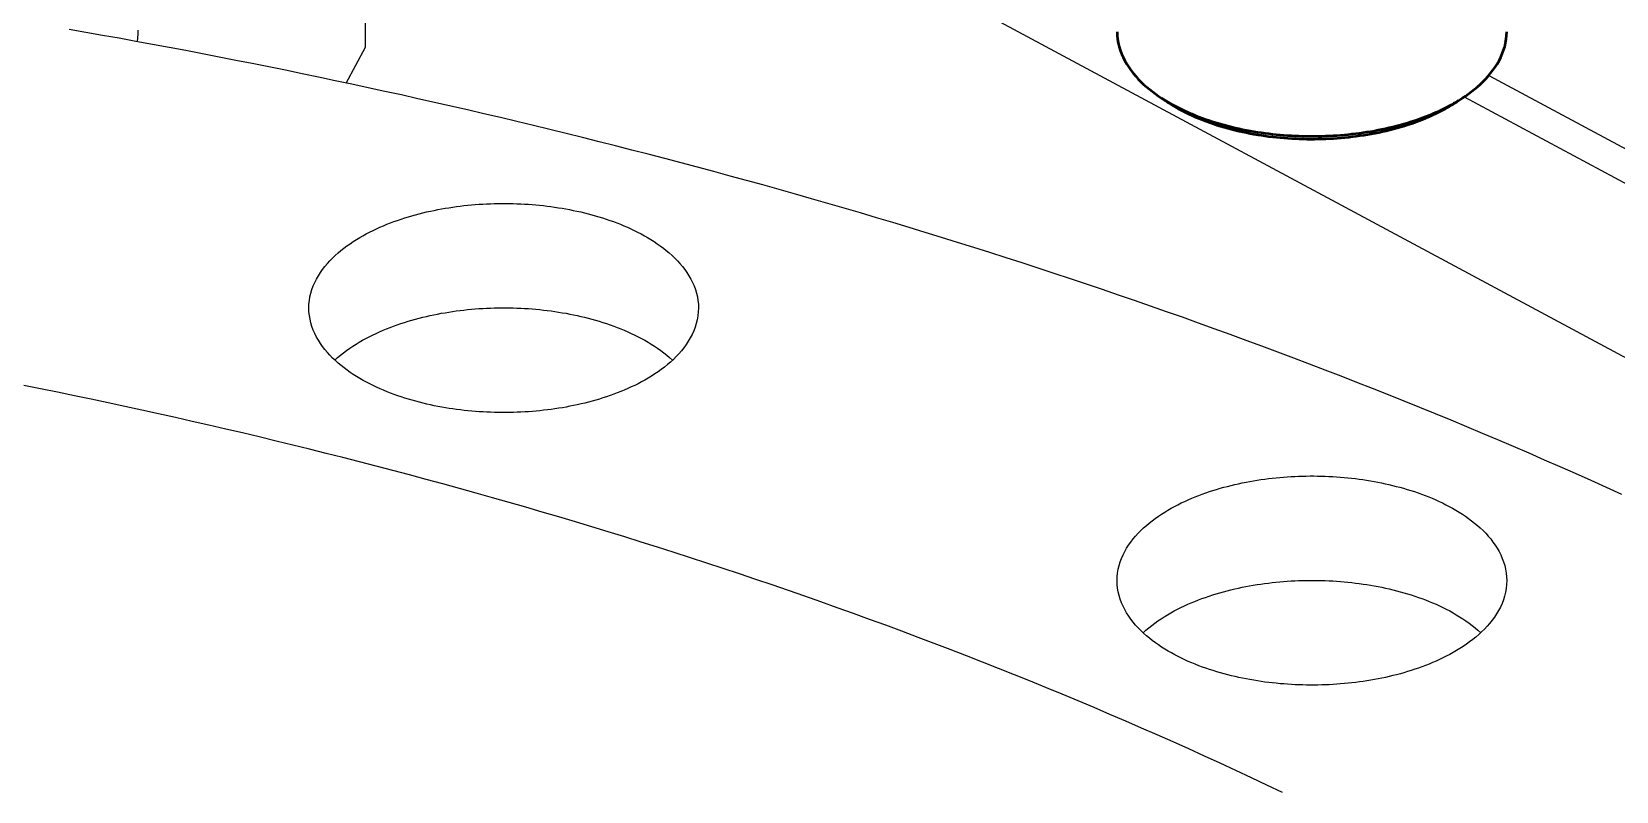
# Model space of a CAD drawing. Header units: millimetres. Extents: x 0 to 841, y 0 to 594.
# Drawn here: x 379.3 to 429.7, y 374.3 to 398.5 of the extents above; entities that cross this region are included whole.
import ezdxf

# ---------------------------------------------------------------- set-up
doc = ezdxf.new("R2010")
doc.units = ezdxf.units.MM
doc.layers.add('FINA', color=7, linetype='CONTINUOUS', lineweight=25)
doc.layers.add('VIS', color=7, linetype='CONTINUOUS', lineweight=50)

msp = doc.modelspace()

# ---------------------------------------------------------------- linework, layer by layer
at = {"layer": 'FINA'}
for points in [[(398.851, 404.901), (451.502, 376.633)], [(389.948, 398.031), (389.948, 404.838)], [(429.927, 383.792), (429.437, 384.014), (428.946, 384.235), (428.454, 384.455), (427.961, 384.673), (427.468, 384.889), (426.974, 385.103), (426.479, 385.316), (425.984, 385.528), (425.487, 385.738), (424.991, 385.946), (424.493, 386.152), (423.995, 386.357), (423.497, 386.561), (422.997, 386.763), (422.497, 386.963), (421.997, 387.162), (421.495, 387.359), (420.994, 387.555), (420.491, 387.75), (419.988, 387.942), (419.485, 388.134), (418.981, 388.323), (418.476, 388.512), (417.971, 388.698), (417.465, 388.884), (416.959, 389.068), (416.452, 389.25), (415.945, 389.431), (415.437, 389.61), (414.929, 389.789), (414.42, 389.965), (413.91, 390.14), (413.4, 390.314), (412.89, 390.486), (412.379, 390.657), (411.868, 390.827), (411.356, 390.995), (410.844, 391.162), (410.332, 391.327), (409.818, 391.491), (409.305, 391.653), (408.791, 391.814), (408.277, 391.974), (407.762, 392.133), (407.247, 392.29), (406.731, 392.445), (406.215, 392.6), (405.698, 392.753), (405.182, 392.904), (404.664, 393.055), (404.147, 393.204), (403.629, 393.351), (403.11, 393.498), (402.592, 393.643), (402.072, 393.786), (401.553, 393.929), (401.033, 394.07), (400.513, 394.21), (399.992, 394.348), (399.472, 394.485), (398.95, 394.621), (398.429, 394.756), (397.907, 394.889), (397.385, 395.021), (396.862, 395.152), (396.339, 395.281), (395.816, 395.41), (395.293, 395.537), (394.769, 395.662), (394.245, 395.787), (393.721, 395.91), (393.196, 396.032), (392.671, 396.153), (392.146, 396.272), (391.621, 396.391), (391.095, 396.508), (390.569, 396.624), (390.042, 396.738), (389.516, 396.851), (388.989, 396.964), (388.462, 397.075), (387.935, 397.184), (387.407, 397.293), (386.879, 397.4), (386.351, 397.506), (385.823, 397.611), (385.294, 397.715), (384.765, 397.817), (384.236, 397.919), (383.707, 398.019), (383.178, 398.118), (382.648, 398.215), (382.118, 398.312), (381.588, 398.407), (381.058, 398.502), (380.527, 398.595)], [(382.713, 398.567), (382.704, 398.448), (382.695, 398.328), (382.686, 398.208)], [(413.867, 398.523), (413.871, 398.403), (413.883, 398.283), (413.903, 398.164), (413.931, 398.046), (413.966, 397.931), (414.008, 397.817), (414.056, 397.707), (414.111, 397.599), (414.171, 397.494), (414.236, 397.392), (414.306, 397.294), (414.379, 397.198), (414.457, 397.106), (414.539, 397.017), (414.623, 396.93), (414.711, 396.847), (414.801, 396.767), (414.893, 396.689), (414.988, 396.614), (415.085, 396.542), (415.184, 396.473), (415.284, 396.406)], [(424.846, 396.406), (424.947, 396.473), (425.045, 396.542), (425.142, 396.614), (425.237, 396.689), (425.329, 396.767), (425.42, 396.847), (425.507, 396.93), (425.592, 397.017), (425.673, 397.106), (425.751, 397.198), (425.825, 397.294), (425.894, 397.392), (425.959, 397.494), (426.019, 397.599), (426.074, 397.707), (426.122, 397.817), (426.164, 397.931), (426.199, 398.046), (426.227, 398.164), (426.247, 398.283), (426.259, 398.403), (426.263, 398.523)], [(389.34, 396.889), (389.948, 398.031)], [(425.696, 397.132), (435.343, 391.953)], [(415.284, 396.406), (415.386, 396.341), (415.489, 396.279), (415.594, 396.219), (415.7, 396.161), (415.807, 396.105), (415.915, 396.052), (416.024, 396), (416.134, 395.951), (416.245, 395.903), (416.356, 395.857), (416.468, 395.813), (416.581, 395.771), (416.695, 395.73), (416.809, 395.692), (416.924, 395.655), (417.039, 395.619), (417.155, 395.585), (417.271, 395.553), (417.388, 395.522), (417.505, 395.493), (417.622, 395.465), (417.74, 395.439), (417.858, 395.414), (417.976, 395.39), (418.095, 395.368), (418.214, 395.348), (418.333, 395.328), (418.452, 395.31), (418.572, 395.294), (418.691, 395.278), (418.811, 395.264), (418.931, 395.252), (419.051, 395.24), (419.171, 395.23), (419.292, 395.222), (419.412, 395.214), (419.532, 395.208), (419.653, 395.203), (419.773, 395.199), (419.894, 395.197), (420.015, 395.196), (420.135, 395.196), (420.256, 395.197), (420.376, 395.2), (420.497, 395.204), (420.618, 395.209), (420.738, 395.215), (420.858, 395.223), (420.979, 395.232), (421.099, 395.242), (421.219, 395.254), (421.339, 395.267), (421.459, 395.281), (421.578, 395.296), (421.698, 395.313), (421.817, 395.331), (421.936, 395.351), (422.055, 395.372), (422.173, 395.394), (422.292, 395.418), (422.41, 395.443), (422.527, 395.469), (422.644, 395.497), (422.761, 395.527), (422.878, 395.558), (422.994, 395.591), (423.11, 395.625), (423.225, 395.661), (423.34, 395.698), (423.454, 395.737), (423.567, 395.778), (423.68, 395.82), (423.792, 395.865), (423.904, 395.911), (424.014, 395.959), (424.124, 396.009), (424.233, 396.06), (424.341, 396.114), (424.448, 396.17)], [(415.509, 396.259), (415.284, 396.406)], [(415.4, 396.332), (415.418, 396.32), (415.436, 396.308), (415.454, 396.295), (415.472, 396.283), (415.491, 396.271), (415.509, 396.259)], [(424.448, 396.17), (424.516, 396.207), (424.583, 396.245), (424.65, 396.284), (424.716, 396.323), (424.781, 396.364), (424.846, 396.406)], [(424.621, 396.259), (424.846, 396.406)], [(424.621, 396.259), (424.64, 396.271), (424.658, 396.283), (424.676, 396.295), (424.694, 396.308), (424.712, 396.32), (424.73, 396.332)], [(424.909, 396.447), (435.343, 390.845)], [(415.509, 396.259), (415.611, 396.194), (415.715, 396.132), (415.82, 396.072), (415.927, 396.015), (416.034, 395.959), (416.143, 395.906), (416.253, 395.855), (416.364, 395.806), (416.475, 395.759), (416.588, 395.714), (416.701, 395.671), (416.815, 395.63), (416.929, 395.59), (417.044, 395.552), (417.16, 395.516), (417.276, 395.482), (417.392, 395.449), (417.509, 395.418), (417.627, 395.389), (417.745, 395.361), (417.863, 395.335), (417.981, 395.31), (418.1, 395.287), (418.219, 395.265), (418.339, 395.245), (418.458, 395.226), (418.578, 395.208), (418.698, 395.192), (418.818, 395.178), (418.939, 395.164), (419.059, 395.152), (419.18, 395.142), (419.3, 395.133), (419.421, 395.125), (419.542, 395.119), (419.663, 395.114), (419.784, 395.11), (419.905, 395.107), (420.026, 395.106), (420.147, 395.106), (420.268, 395.108), (420.389, 395.111), (420.51, 395.115), (420.631, 395.121), (420.752, 395.128), (420.873, 395.136), (420.994, 395.146), (421.114, 395.157), (421.235, 395.169), (421.355, 395.183), (421.475, 395.198), (421.595, 395.214), (421.715, 395.232), (421.834, 395.252), (421.954, 395.273), (422.073, 395.295), (422.191, 395.319), (422.31, 395.344), (422.428, 395.371), (422.545, 395.399), (422.663, 395.429), (422.78, 395.461), (422.896, 395.494), (423.012, 395.529), (423.127, 395.566), (423.242, 395.604), (423.356, 395.644), (423.47, 395.686), (423.583, 395.73), (423.695, 395.776), (423.806, 395.823), (423.917, 395.873), (424.026, 395.925), (424.134, 395.979), (424.242, 396.035)], [(424.242, 396.035), (424.306, 396.07), (424.37, 396.106), (424.434, 396.143), (424.497, 396.181), (424.559, 396.22), (424.621, 396.259)], [(388.15, 389.728), (388.154, 389.848), (388.166, 389.968), (388.186, 390.087), (388.214, 390.204), (388.249, 390.319), (388.291, 390.432), (388.339, 390.543), (388.393, 390.65), (388.453, 390.755), (388.518, 390.857), (388.587, 390.955), (388.661, 391.05), (388.739, 391.143), (388.82, 391.232), (388.904, 391.318), (388.991, 391.401), (389.081, 391.481), (389.173, 391.559), (389.268, 391.634), (389.364, 391.706), (389.463, 391.775), (389.563, 391.842), (389.665, 391.907), (389.768, 391.969), (389.872, 392.029), (389.978, 392.087), (390.085, 392.143), (390.193, 392.197), (390.302, 392.248), (390.411, 392.298), (390.522, 392.346), (390.633, 392.391), (390.746, 392.435), (390.858, 392.478), (390.972, 392.518), (391.086, 392.557), (391.201, 392.594), (391.316, 392.63), (391.431, 392.664), (391.548, 392.696), (391.664, 392.727), (391.781, 392.756), (391.898, 392.784), (392.016, 392.811), (392.134, 392.836), (392.252, 392.859), (392.37, 392.881), (392.489, 392.902), (392.608, 392.921), (392.727, 392.939), (392.846, 392.956), (392.966, 392.972), (393.086, 392.986), (393.206, 392.998), (393.325, 393.01), (393.446, 393.02), (393.566, 393.029), (393.686, 393.036), (393.806, 393.043), (393.927, 393.048), (394.047, 393.051), (394.168, 393.054), (394.288, 393.055), (394.409, 393.055), (394.529, 393.054), (394.65, 393.051), (394.77, 393.048), (394.891, 393.043), (395.011, 393.036), (395.131, 393.029), (395.251, 393.02), (395.371, 393.01), (395.491, 392.998), (395.611, 392.986), (395.731, 392.972), (395.851, 392.956), (395.97, 392.939), (396.089, 392.921), (396.208, 392.902), (396.327, 392.881), (396.445, 392.859), (396.563, 392.836), (396.681, 392.811), (396.799, 392.784), (396.916, 392.756), (397.033, 392.727), (397.149, 392.696), (397.265, 392.664), (397.381, 392.63), (397.496, 392.594), (397.611, 392.557), (397.725, 392.518), (397.838, 392.478), (397.951, 392.435), (398.063, 392.391), (398.175, 392.346), (398.286, 392.298), (398.395, 392.248), (398.504, 392.197), (398.612, 392.143), (398.719, 392.087), (398.825, 392.029), (398.929, 391.969), (399.032, 391.907), (399.134, 391.842), (399.234, 391.775), (399.333, 391.706), (399.429, 391.634), (399.524, 391.559), (399.616, 391.481), (399.706, 391.401), (399.793, 391.318), (399.877, 391.232), (399.958, 391.143), (400.036, 391.05), (400.11, 390.955), (400.179, 390.857), (400.244, 390.755), (400.304, 390.65), (400.358, 390.543), (400.406, 390.432), (400.448, 390.319), (400.483, 390.204), (400.511, 390.087), (400.531, 389.968), (400.543, 389.848), (400.547, 389.728)], [(398.731, 387.374), (398.624, 387.318), (398.517, 387.265), (398.408, 387.213), (398.298, 387.163), (398.187, 387.115), (398.076, 387.069), (397.963, 387.024), (397.85, 386.982), (397.737, 386.941), (397.623, 386.902), (397.508, 386.865), (397.393, 386.829), (397.277, 386.795), (397.161, 386.762), (397.044, 386.731), (396.927, 386.701), (396.81, 386.673), (396.692, 386.647), (396.574, 386.622), (396.456, 386.598), (396.337, 386.576), (396.219, 386.555), (396.1, 386.535), (395.98, 386.517), (395.861, 386.5), (395.741, 386.485), (395.621, 386.471), (395.501, 386.458), (395.381, 386.446), (395.261, 386.436), (395.141, 386.427), (395.02, 386.419), (394.9, 386.413), (394.779, 386.408), (394.659, 386.404), (394.538, 386.401), (394.418, 386.4), (394.297, 386.4), (394.176, 386.401), (394.056, 386.403), (393.935, 386.407), (393.814, 386.412), (393.694, 386.418), (393.574, 386.426), (393.453, 386.435), (393.333, 386.445), (393.213, 386.456), (393.093, 386.469), (392.973, 386.483), (392.853, 386.498), (392.734, 386.515), (392.615, 386.533), (392.495, 386.552), (392.377, 386.573), (392.258, 386.595), (392.14, 386.618), (392.022, 386.643), (391.904, 386.67), (391.787, 386.697), (391.669, 386.727), (391.553, 386.757), (391.437, 386.79), (391.321, 386.824), (391.206, 386.859), (391.091, 386.896), (390.977, 386.935), (390.863, 386.976), (390.75, 387.018), (390.638, 387.062), (390.526, 387.108), (390.415, 387.156), (390.305, 387.205), (390.196, 387.257), (390.088, 387.311), (389.981, 387.366), (389.875, 387.424), (389.771, 387.484), (389.667, 387.546), (389.565, 387.611), (389.465, 387.678), (389.366, 387.748), (389.27, 387.82), (389.175, 387.895), (389.083, 387.972), (388.993, 388.053), (388.905, 388.136), (388.821, 388.222), (388.74, 388.311), (388.662, 388.403), (388.588, 388.499), (388.519, 388.597), (388.454, 388.699), (388.394, 388.804), (388.339, 388.912), (388.291, 389.022), (388.249, 389.135), (388.214, 389.251), (388.187, 389.368), (388.166, 389.487), (388.154, 389.607), (388.15, 389.728)], [(388.978, 388.067), (389.067, 388.148), (389.16, 388.226), (389.254, 388.301), (389.351, 388.374), (389.449, 388.444), (389.549, 388.512), (389.651, 388.577), (389.754, 388.64), (389.859, 388.7), (389.965, 388.758), (390.072, 388.814), (390.18, 388.868), (390.289, 388.92), (390.4, 388.971), (390.51, 389.019), (390.622, 389.065), (390.735, 389.109), (390.848, 389.152), (390.962, 389.193), (391.076, 389.232), (391.191, 389.269), (391.306, 389.305), (391.422, 389.339), (391.539, 389.372), (391.656, 389.403), (391.773, 389.432), (391.89, 389.46), (392.008, 389.487), (392.127, 389.512), (392.245, 389.536), (392.364, 389.558), (392.483, 389.579), (392.602, 389.599), (392.722, 389.617), (392.842, 389.633), (392.962, 389.649), (393.082, 389.663), (393.202, 389.676), (393.322, 389.687), (393.443, 389.698), (393.563, 389.707), (393.684, 389.714), (393.805, 389.72), (393.925, 389.726), (394.046, 389.729), (394.167, 389.732), (394.288, 389.733), (394.409, 389.733), (394.53, 389.732), (394.651, 389.729), (394.772, 389.726), (394.892, 389.72), (395.013, 389.714), (395.134, 389.707), (395.254, 389.698), (395.375, 389.687), (395.495, 389.676), (395.615, 389.663), (395.735, 389.649), (395.855, 389.633), (395.975, 389.617), (396.095, 389.599), (396.214, 389.579), (396.333, 389.558), (396.452, 389.536), (396.57, 389.512), (396.689, 389.487), (396.807, 389.46), (396.924, 389.432), (397.041, 389.403), (397.158, 389.372), (397.275, 389.339), (397.391, 389.305), (397.506, 389.269), (397.621, 389.232), (397.735, 389.193), (397.849, 389.152), (397.962, 389.109), (398.075, 389.065), (398.187, 389.019), (398.297, 388.971), (398.408, 388.92), (398.517, 388.868), (398.625, 388.814), (398.732, 388.758), (398.838, 388.7), (398.942, 388.64), (399.046, 388.577), (399.148, 388.512), (399.248, 388.444), (399.346, 388.374), (399.443, 388.301), (399.537, 388.226), (399.63, 388.148), (399.719, 388.067)], [(400.547, 389.728), (400.542, 389.603), (400.529, 389.479), (400.508, 389.356), (400.478, 389.235), (400.441, 389.116), (400.396, 388.999), (400.345, 388.885), (400.287, 388.775), (400.224, 388.667), (400.155, 388.563), (400.081, 388.463), (400.003, 388.365), (399.922, 388.271), (399.836, 388.18), (399.747, 388.093), (399.655, 388.008), (399.561, 387.927), (399.464, 387.848), (399.365, 387.773), (399.263, 387.7), (399.16, 387.63), (399.055, 387.562), (398.949, 387.497), (398.841, 387.435), (398.731, 387.374)], [(419.129, 374.304), (418.634, 374.54), (418.139, 374.775), (417.642, 375.007), (417.145, 375.237), (416.647, 375.465), (416.147, 375.691), (415.647, 375.916), (415.146, 376.138), (414.644, 376.358), (414.142, 376.577), (413.638, 376.793), (413.134, 377.008), (412.628, 377.22), (412.122, 377.431), (411.616, 377.64), (411.108, 377.847), (410.6, 378.052), (410.091, 378.255), (409.581, 378.457), (409.071, 378.656), (408.559, 378.854), (408.047, 379.05), (407.535, 379.244), (407.022, 379.436), (406.508, 379.627), (405.993, 379.816), (405.478, 380.003), (404.962, 380.188), (404.445, 380.371), (403.928, 380.553), (403.411, 380.733), (402.892, 380.911), (402.373, 381.088), (401.854, 381.263), (401.334, 381.436), (400.813, 381.607), (400.292, 381.777), (399.77, 381.945), (399.248, 382.111), (398.725, 382.276), (398.202, 382.439), (397.678, 382.601), (397.154, 382.76), (396.629, 382.919), (396.104, 383.075), (395.578, 383.23), (395.052, 383.383), (394.525, 383.535), (393.998, 383.685), (393.47, 383.834), (392.942, 383.98), (392.414, 384.126), (391.885, 384.27), (391.356, 384.412), (390.826, 384.552), (390.296, 384.691), (389.765, 384.829), (389.234, 384.965), (388.703, 385.099), (388.171, 385.232), (387.639, 385.364), (387.106, 385.494), (386.573, 385.622), (386.04, 385.749), (385.507, 385.874), (384.973, 385.998), (384.438, 386.12), (383.904, 386.241), (383.369, 386.361), (382.834, 386.478), (382.298, 386.595), (381.762, 386.71), (381.226, 386.823), (380.689, 386.935), (380.152, 387.046), (379.615, 387.155), (379.078, 387.263)], [(419.129, 374.304), (418.634, 374.54), (418.139, 374.775), (417.642, 375.007), (417.145, 375.237), (416.647, 375.465), (416.147, 375.691), (415.647, 375.916), (415.146, 376.138), (414.644, 376.358), (414.142, 376.577), (413.638, 376.793), (413.134, 377.008), (412.628, 377.22), (412.122, 377.431), (411.616, 377.64), (411.108, 377.847), (410.6, 378.052), (410.091, 378.255), (409.581, 378.457), (409.071, 378.656), (408.559, 378.854), (408.047, 379.05), (407.535, 379.244), (407.022, 379.436), (406.508, 379.627), (405.993, 379.816), (405.478, 380.003), (404.962, 380.188), (404.445, 380.371), (403.928, 380.553), (403.411, 380.733), (402.892, 380.911), (402.373, 381.088), (401.854, 381.263), (401.334, 381.436), (400.813, 381.607), (400.292, 381.777), (399.77, 381.945), (399.248, 382.111), (398.725, 382.276), (398.202, 382.439), (397.678, 382.601), (397.154, 382.76), (396.629, 382.919), (396.104, 383.075), (395.578, 383.23), (395.052, 383.383), (394.525, 383.535), (393.998, 383.685), (393.47, 383.834), (392.942, 383.98), (392.414, 384.126), (391.885, 384.27), (391.356, 384.412), (390.826, 384.552), (390.296, 384.691), (389.765, 384.829), (389.234, 384.965), (388.703, 385.099), (388.171, 385.232), (387.639, 385.364), (387.106, 385.494), (386.573, 385.622), (386.04, 385.749), (385.507, 385.874), (384.973, 385.998), (384.438, 386.12), (383.904, 386.241), (383.369, 386.361), (382.834, 386.478), (382.298, 386.595), (381.762, 386.71), (381.226, 386.823), (380.689, 386.935), (380.152, 387.046), (379.615, 387.155), (379.078, 387.263)], [(413.867, 381.052), (413.871, 381.172), (413.883, 381.292), (413.903, 381.411), (413.931, 381.528), (413.966, 381.644), (414.007, 381.757), (414.056, 381.867), (414.11, 381.975), (414.17, 382.079), (414.234, 382.181), (414.304, 382.279), (414.378, 382.375), (414.455, 382.467), (414.536, 382.556), (414.621, 382.642), (414.708, 382.726), (414.798, 382.806), (414.89, 382.883), (414.984, 382.958), (415.081, 383.03), (415.179, 383.1), (415.279, 383.167), (415.381, 383.231), (415.484, 383.294), (415.589, 383.354), (415.695, 383.412), (415.801, 383.467), (415.909, 383.521), (416.018, 383.573), (416.128, 383.622), (416.239, 383.67), (416.35, 383.716), (416.462, 383.76), (416.575, 383.802), (416.689, 383.843), (416.803, 383.882), (416.917, 383.919), (417.032, 383.954), (417.148, 383.988), (417.264, 384.021), (417.381, 384.051), (417.498, 384.081), (417.615, 384.109), (417.732, 384.135), (417.85, 384.16), (417.968, 384.184), (418.087, 384.206), (418.206, 384.226), (418.325, 384.246), (418.444, 384.264), (418.563, 384.281), (418.683, 384.296), (418.802, 384.31), (418.922, 384.323), (419.042, 384.334), (419.162, 384.344), (419.282, 384.353), (419.403, 384.361), (419.523, 384.367), (419.643, 384.372), (419.764, 384.376), (419.884, 384.378), (420.005, 384.38), (420.125, 384.38), (420.246, 384.378), (420.366, 384.376), (420.487, 384.372), (420.607, 384.367), (420.728, 384.361), (420.848, 384.353), (420.968, 384.344), (421.088, 384.334), (421.208, 384.323), (421.328, 384.31), (421.448, 384.296), (421.567, 384.281), (421.686, 384.264), (421.806, 384.246), (421.925, 384.226), (422.043, 384.206), (422.162, 384.184), (422.28, 384.16), (422.398, 384.135), (422.515, 384.109), (422.633, 384.081), (422.75, 384.051), (422.866, 384.021), (422.982, 383.988), (423.098, 383.954), (423.213, 383.919), (423.328, 383.882), (423.442, 383.843), (423.555, 383.802), (423.668, 383.76), (423.78, 383.716), (423.892, 383.67), (424.002, 383.622), (424.112, 383.573), (424.221, 383.521), (424.329, 383.467), (424.436, 383.412), (424.541, 383.354), (424.646, 383.294), (424.749, 383.231), (424.851, 383.167), (424.951, 383.1), (425.049, 383.03), (425.146, 382.958), (425.24, 382.883), (425.333, 382.806), (425.423, 382.726), (425.51, 382.642), (425.594, 382.556), (425.675, 382.467), (425.753, 382.375), (425.826, 382.279), (425.896, 382.181), (425.961, 382.079), (426.02, 381.975), (426.075, 381.867), (426.123, 381.757), (426.165, 381.644), (426.2, 381.528), (426.227, 381.411), (426.247, 381.292), (426.259, 381.172), (426.263, 381.052)], [(424.448, 378.699), (424.341, 378.643), (424.233, 378.589), (424.124, 378.537), (424.014, 378.487), (423.904, 378.439), (423.792, 378.393), (423.68, 378.349), (423.567, 378.306), (423.454, 378.265), (423.339, 378.226), (423.225, 378.189), (423.109, 378.153), (422.994, 378.119), (422.878, 378.086), (422.761, 378.055), (422.644, 378.026), (422.527, 377.998), (422.409, 377.971), (422.291, 377.946), (422.173, 377.922), (422.054, 377.9), (421.935, 377.879), (421.816, 377.86), (421.697, 377.842), (421.577, 377.825), (421.458, 377.809), (421.338, 377.795), (421.218, 377.782), (421.098, 377.771), (420.978, 377.76), (420.857, 377.751), (420.737, 377.744), (420.617, 377.737), (420.496, 377.732), (420.375, 377.728), (420.255, 377.726), (420.134, 377.724), (420.013, 377.724), (419.893, 377.725), (419.772, 377.728), (419.652, 377.732), (419.531, 377.737), (419.411, 377.743), (419.29, 377.75), (419.17, 377.759), (419.05, 377.769), (418.93, 377.781), (418.81, 377.793), (418.69, 377.807), (418.57, 377.822), (418.451, 377.839), (418.331, 377.857), (418.212, 377.876), (418.093, 377.897), (417.975, 377.919), (417.856, 377.943), (417.738, 377.968), (417.621, 377.994), (417.503, 378.022), (417.386, 378.051), (417.269, 378.082), (417.153, 378.114), (417.037, 378.148), (416.922, 378.184), (416.807, 378.221), (416.693, 378.26), (416.58, 378.3), (416.467, 378.342), (416.354, 378.387), (416.243, 378.432), (416.132, 378.48), (416.022, 378.53), (415.913, 378.581), (415.805, 378.635), (415.698, 378.691), (415.592, 378.748), (415.487, 378.809), (415.384, 378.871), (415.282, 378.936), (415.182, 379.003), (415.083, 379.072), (414.986, 379.144), (414.892, 379.219), (414.799, 379.297), (414.709, 379.377), (414.622, 379.46), (414.538, 379.546), (414.456, 379.636), (414.379, 379.728), (414.305, 379.823), (414.235, 379.922), (414.17, 380.024), (414.11, 380.128), (414.056, 380.236), (414.008, 380.346), (413.966, 380.46), (413.931, 380.575), (413.903, 380.692), (413.883, 380.811), (413.871, 380.931), (413.867, 381.052)], [(414.694, 379.391), (414.784, 379.472), (414.876, 379.55), (414.971, 379.625), (415.067, 379.698), (415.166, 379.768), (415.266, 379.836), (415.368, 379.901), (415.471, 379.964), (415.576, 380.024), (415.682, 380.083), (415.789, 380.139), (415.897, 380.193), (416.006, 380.245), (416.116, 380.295), (416.227, 380.343), (416.339, 380.389), (416.451, 380.434), (416.564, 380.476), (416.678, 380.517), (416.793, 380.556), (416.908, 380.594), (417.023, 380.629), (417.139, 380.664), (417.255, 380.696), (417.372, 380.727), (417.489, 380.757), (417.607, 380.785), (417.725, 380.811), (417.843, 380.837), (417.962, 380.86), (418.081, 380.883), (418.2, 380.903), (418.319, 380.923), (418.439, 380.941), (418.558, 380.958), (418.678, 380.973), (418.798, 380.987), (418.918, 381), (419.039, 381.012), (419.159, 381.022), (419.28, 381.031), (419.401, 381.039), (419.521, 381.045), (419.642, 381.05), (419.763, 381.054), (419.884, 381.056), (420.005, 381.058), (420.126, 381.058), (420.246, 381.056), (420.367, 381.054), (420.488, 381.05), (420.609, 381.045), (420.73, 381.039), (420.85, 381.031), (420.971, 381.022), (421.091, 381.012), (421.212, 381), (421.332, 380.987), (421.452, 380.973), (421.572, 380.958), (421.692, 380.941), (421.811, 380.923), (421.931, 380.903), (422.05, 380.883), (422.168, 380.86), (422.287, 380.837), (422.405, 380.811), (422.523, 380.785), (422.641, 380.757), (422.758, 380.727), (422.875, 380.696), (422.991, 380.664), (423.107, 380.629), (423.223, 380.594), (423.338, 380.556), (423.452, 380.517), (423.566, 380.476), (423.679, 380.434), (423.791, 380.389), (423.903, 380.343), (424.014, 380.295), (424.124, 380.245), (424.233, 380.193), (424.341, 380.139), (424.449, 380.083), (424.554, 380.024), (424.659, 379.964), (424.762, 379.901), (424.864, 379.836), (424.964, 379.768), (425.063, 379.698), (425.16, 379.625), (425.254, 379.55), (425.346, 379.472), (425.436, 379.391)], [(426.263, 381.052), (426.259, 380.927), (426.246, 380.803), (426.225, 380.68), (426.195, 380.559), (426.158, 380.44), (426.113, 380.324), (426.062, 380.21), (426.004, 380.099), (425.94, 379.992), (425.872, 379.888), (425.798, 379.787), (425.72, 379.69), (425.638, 379.596), (425.553, 379.505), (425.464, 379.417), (425.372, 379.333), (425.277, 379.251), (425.18, 379.173), (425.081, 379.097), (424.98, 379.024), (424.877, 378.954), (424.772, 378.887), (424.665, 378.822), (424.557, 378.759), (424.448, 378.699)]]:
    msp.add_lwpolyline(points, dxfattribs=at)
at = {"layer": 'VIS'}
for points in [[(413.867, 398.523), (413.871, 398.403), (413.883, 398.283), (413.903, 398.164), (413.931, 398.046), (413.966, 397.931), (414.008, 397.817), (414.056, 397.707), (414.111, 397.599), (414.171, 397.494), (414.236, 397.392), (414.306, 397.294), (414.379, 397.198), (414.457, 397.106), (414.539, 397.017), (414.623, 396.93), (414.711, 396.847), (414.801, 396.767), (414.893, 396.689), (414.988, 396.614), (415.085, 396.542), (415.184, 396.473), (415.284, 396.406)], [(424.846, 396.406), (424.947, 396.473), (425.045, 396.542), (425.142, 396.614), (425.237, 396.689), (425.329, 396.767), (425.42, 396.847), (425.507, 396.93), (425.592, 397.017), (425.673, 397.106), (425.751, 397.198), (425.825, 397.294), (425.894, 397.392), (425.959, 397.494), (426.019, 397.599), (426.074, 397.707), (426.122, 397.817), (426.164, 397.931), (426.199, 398.046), (426.227, 398.164), (426.247, 398.283), (426.259, 398.403), (426.263, 398.523)], [(415.284, 396.406), (415.386, 396.341), (415.489, 396.279), (415.594, 396.219), (415.7, 396.161), (415.807, 396.105), (415.915, 396.052), (416.024, 396), (416.134, 395.951), (416.245, 395.903), (416.356, 395.857), (416.468, 395.813), (416.581, 395.771), (416.695, 395.73), (416.809, 395.692), (416.924, 395.655), (417.039, 395.619), (417.155, 395.585), (417.271, 395.553), (417.388, 395.522), (417.505, 395.493), (417.622, 395.465), (417.74, 395.439), (417.858, 395.414), (417.976, 395.39), (418.095, 395.368), (418.214, 395.348), (418.333, 395.328), (418.452, 395.31), (418.572, 395.294), (418.691, 395.278), (418.811, 395.264), (418.931, 395.252), (419.051, 395.24), (419.171, 395.23), (419.292, 395.222), (419.412, 395.214), (419.532, 395.208), (419.653, 395.203), (419.773, 395.199), (419.894, 395.197), (420.015, 395.196), (420.135, 395.196), (420.256, 395.197), (420.376, 395.2), (420.497, 395.204), (420.618, 395.209), (420.738, 395.215), (420.858, 395.223), (420.979, 395.232), (421.099, 395.242), (421.219, 395.254), (421.339, 395.267), (421.459, 395.281), (421.578, 395.296), (421.698, 395.313), (421.817, 395.331), (421.936, 395.351), (422.055, 395.372), (422.173, 395.394), (422.292, 395.418), (422.41, 395.443), (422.527, 395.469), (422.644, 395.497), (422.761, 395.527), (422.878, 395.558), (422.994, 395.591), (423.11, 395.625), (423.225, 395.661), (423.34, 395.698), (423.454, 395.737), (423.567, 395.778), (423.68, 395.82), (423.792, 395.865), (423.904, 395.911), (424.014, 395.959), (424.124, 396.009), (424.233, 396.06), (424.341, 396.114), (424.448, 396.17)], [(415.509, 396.259), (415.284, 396.406)], [(415.4, 396.332), (415.418, 396.32), (415.436, 396.308), (415.454, 396.295), (415.472, 396.283), (415.491, 396.271), (415.509, 396.259)], [(424.448, 396.17), (424.516, 396.207), (424.583, 396.245), (424.65, 396.284), (424.716, 396.323), (424.781, 396.364), (424.846, 396.406)], [(424.621, 396.259), (424.846, 396.406)], [(424.621, 396.259), (424.64, 396.271), (424.658, 396.283), (424.676, 396.295), (424.694, 396.308), (424.712, 396.32), (424.73, 396.332)], [(415.509, 396.259), (415.611, 396.194), (415.715, 396.132), (415.82, 396.072), (415.927, 396.015), (416.034, 395.959), (416.143, 395.906), (416.253, 395.855), (416.364, 395.806), (416.475, 395.759), (416.588, 395.714), (416.701, 395.671), (416.815, 395.63), (416.929, 395.59), (417.044, 395.552), (417.16, 395.516), (417.276, 395.482), (417.392, 395.449), (417.509, 395.418), (417.627, 395.389), (417.745, 395.361), (417.863, 395.335), (417.981, 395.31), (418.1, 395.287), (418.219, 395.265), (418.339, 395.245), (418.458, 395.226), (418.578, 395.208), (418.698, 395.192), (418.818, 395.178), (418.939, 395.164), (419.059, 395.152), (419.18, 395.142), (419.3, 395.133), (419.421, 395.125), (419.542, 395.119), (419.663, 395.114), (419.784, 395.11), (419.905, 395.107), (420.026, 395.106), (420.147, 395.106), (420.268, 395.108), (420.389, 395.111), (420.51, 395.115), (420.631, 395.121), (420.752, 395.128), (420.873, 395.136), (420.994, 395.146), (421.114, 395.157), (421.235, 395.169), (421.355, 395.183), (421.475, 395.198), (421.595, 395.214), (421.715, 395.232), (421.834, 395.252), (421.954, 395.273), (422.073, 395.295), (422.191, 395.319), (422.31, 395.344), (422.428, 395.371), (422.545, 395.399), (422.663, 395.429), (422.78, 395.461), (422.896, 395.494), (423.012, 395.529), (423.127, 395.566), (423.242, 395.604), (423.356, 395.644), (423.47, 395.686), (423.583, 395.73), (423.695, 395.776), (423.806, 395.823), (423.917, 395.873), (424.026, 395.925), (424.134, 395.979), (424.242, 396.035)], [(424.242, 396.035), (424.306, 396.07), (424.37, 396.106), (424.434, 396.143), (424.497, 396.181), (424.559, 396.22), (424.621, 396.259)]]:
    msp.add_lwpolyline(points, dxfattribs=at)

doc.saveas('drawing.dxf')
